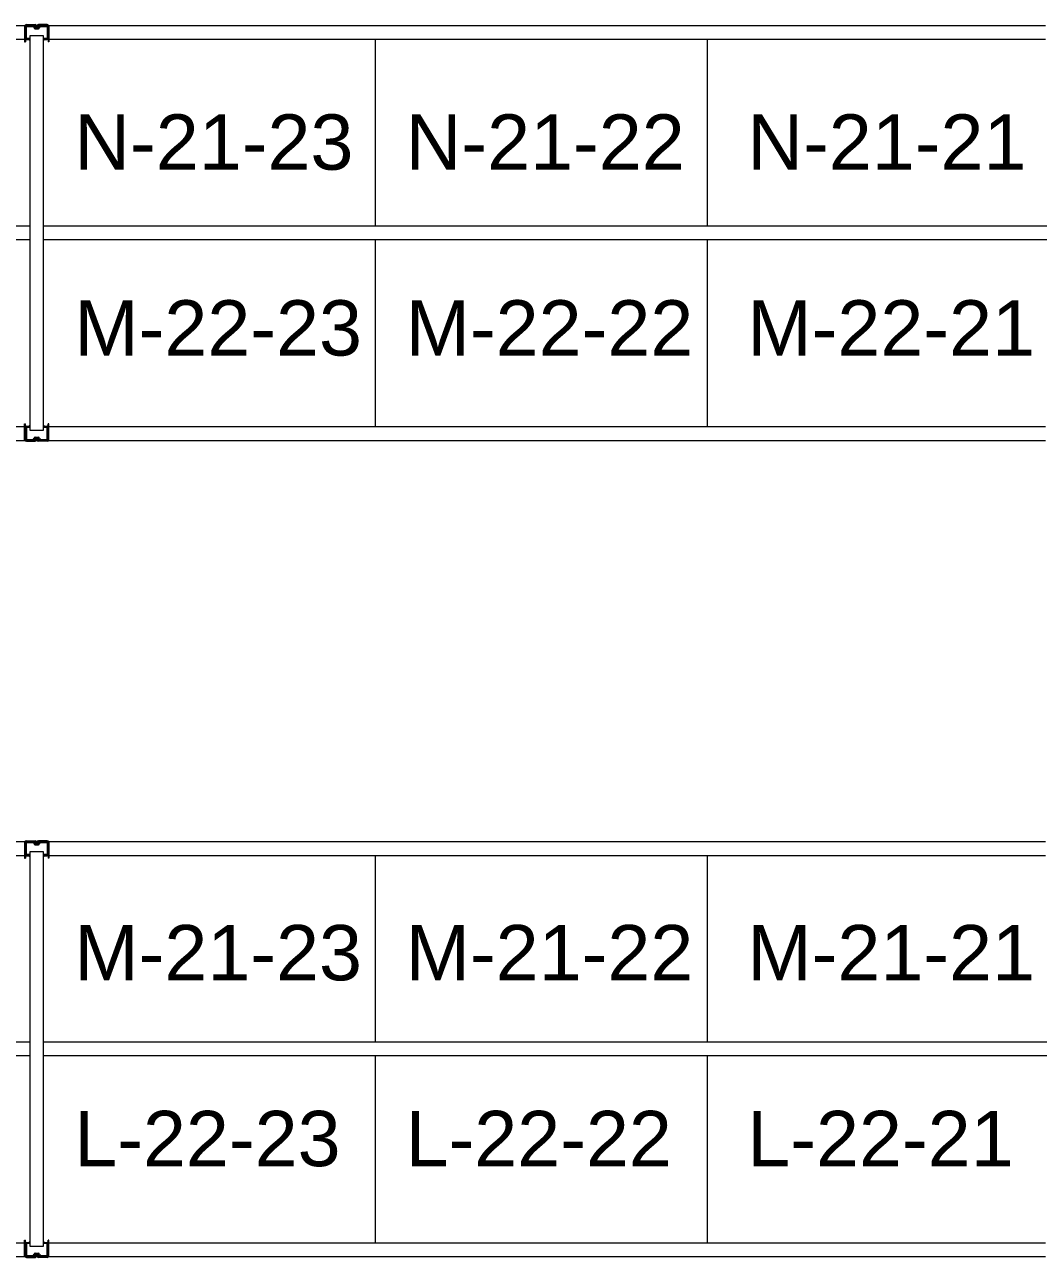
# Model space of a CAD drawing. Header units: inches. Extents: x 2743 to 10591, y -1604 to 5792.
# Drawn here: x 7399.8 to 7546.4, y 4693.9 to 4872.1 of the extents above; entities that cross this region are included whole.
import ezdxf

# ---------------------------------------------------------------- set-up
doc = ezdxf.new("R2010")
doc.units = ezdxf.units.IN
doc.header["$LTSCALE"] = 0.1875
doc.header["$MEASUREMENT"] = 0
for name, color, linetype, lineweight in [('22 Dimension', 7, 'Continuous', 5), ('32 Echelle', 160, 'Continuous', 15), ('33 Poutre', 30, 'Continuous', 15)]:
    doc.layers.add(name, color=color, linetype=linetype, lineweight=lineweight)
doc.styles.add('arial', font='')
doc.styles.get('arial').set_extended_font_data('Arial')

msp = doc.modelspace()

# ---------------------------------------------------------------- hatches: boundary and pattern name
at = {"layer": '32 Echelle'}
for points in [[(7400.52284, 4869.81503), (7400.52284, 4870.00253), (7400.33534, 4870.00253)], [(7400.52284, 4869.81503), (7400.52284, 4870.00253), (7400.33534, 4870.00253)], [(7402.52284, 4869.81503), (7402.52284, 4870.00253), (7402.71034, 4870.00253)], [(7402.52284, 4869.81503), (7402.52284, 4870.00253), (7402.71034, 4870.00253)], [(7400.52284, 4814.19003), (7400.52284, 4814.00253), (7400.33534, 4814.00253)], [(7400.52284, 4814.19003), (7400.52284, 4814.00253), (7400.33534, 4814.00253)], [(7402.52284, 4814.19003), (7402.52284, 4814.00253), (7402.71034, 4814.00253)], [(7402.52284, 4814.19003), (7402.52284, 4814.00253), (7402.71034, 4814.00253)], [(7400.52284, 4751.81503), (7400.52284, 4752.00253), (7400.33534, 4752.00253)], [(7400.52284, 4751.81503), (7400.52284, 4752.00253), (7400.33534, 4752.00253)], [(7402.52284, 4751.81503), (7402.52284, 4752.00253), (7402.71034, 4752.00253)], [(7402.52284, 4751.81503), (7402.52284, 4752.00253), (7402.71034, 4752.00253)], [(7400.52284, 4696.19003), (7400.52284, 4696.00253), (7400.33534, 4696.00253)], [(7400.52284, 4696.19003), (7400.52284, 4696.00253), (7400.33534, 4696.00253)], [(7402.52284, 4696.19003), (7402.52284, 4696.00253), (7402.71034, 4696.00253)], [(7402.52284, 4696.19003), (7402.52284, 4696.00253), (7402.71034, 4696.00253)]]:
    msp.add_hatch(color=256, dxfattribs=at).paths.add_polyline_path(points)

# ---------------------------------------------------------------- linework, layer by layer
at = {"layer": '22 Dimension'}
for p, q in [((7450.52284, 4843.00253), (7450.52284, 4870.00253)), ((7498.52284, 4843.00253), (7498.52284, 4870.00253)), ((7400.52284, 4843.00253), (7254.89784, 4843.00253)), ((7548.14784, 4843.00253), (7402.52284, 4843.00253)), ((7400.52284, 4841.00253), (7254.89784, 4841.00253)), ((7548.14784, 4841.00253), (7402.52284, 4841.00253)), ((7450.52284, 4814.00253), (7450.52284, 4841.00253)), ((7498.52284, 4814.00253), (7498.52284, 4841.00253)), ((7450.52284, 4725.00253), (7450.52284, 4752.00253)), ((7498.52284, 4725.00253), (7498.52284, 4752.00253)), ((7400.52284, 4725.00253), (7254.89784, 4725.00253)), ((7548.14784, 4725.00253), (7402.52284, 4725.00253)), ((7400.52284, 4723.00253), (7254.89784, 4723.00253)), ((7548.14784, 4723.00253), (7402.52284, 4723.00253)), ((7450.52284, 4696.00253), (7450.52284, 4723.00253)), ((7498.52284, 4696.00253), (7498.52284, 4723.00253))]:
    msp.add_line(p, q, dxfattribs=at)
at = {"layer": '32 Echelle', "linetype": 'Continuous', "lineweight": 25}
for p, q in [((7399.89788, 4871.81878), (7399.89788, 4870.18628)), ((7399.89788, 4871.81878), (7399.89788, 4870.18628)), ((7399.98788, 4870.18628), (7399.98788, 4871.81878)), ((7399.98788, 4870.18628), (7399.98788, 4871.81878)), ((7401.01047, 4872.00253), (7400.08163, 4872.00253)), ((7401.01047, 4872.00253), (7400.08163, 4872.00253)), ((7400.08163, 4871.91253), (7401.01047, 4871.91253)), ((7400.08163, 4871.91253), (7401.01047, 4871.91253)), ((7401.10012, 4871.84619), (7401.14403, 4871.70256)), ((7401.10012, 4871.84619), (7401.14403, 4871.70256)), ((7401.2301, 4871.72887), (7401.18619, 4871.8725)), ((7401.2301, 4871.72887), (7401.18619, 4871.8725)), ((7401.72592, 4871.66253), (7401.31975, 4871.66253)), ((7401.72592, 4871.66253), (7401.31975, 4871.66253)), ((7401.31975, 4871.57253), (7401.72592, 4871.57253)), ((7401.31975, 4871.57253), (7401.72592, 4871.57253)), ((7401.85949, 4871.8725), (7401.81557, 4871.72887)), ((7401.85949, 4871.8725), (7401.81557, 4871.72887)), ((7401.90164, 4871.70256), (7401.94555, 4871.84619)), ((7401.90164, 4871.70256), (7401.94555, 4871.84619)), ((7402.96404, 4872.00253), (7402.03521, 4872.00253)), ((7402.96404, 4872.00253), (7402.03521, 4872.00253)), ((7402.03521, 4871.91253), (7402.96404, 4871.91253)), ((7402.03521, 4871.91253), (7402.96404, 4871.91253)), ((7403.05779, 4871.81878), (7403.05779, 4870.18628)), ((7403.05779, 4871.81878), (7403.05779, 4870.18628)), ((7403.14779, 4870.18628), (7403.14779, 4871.81878)), ((7403.14779, 4870.18628), (7403.14779, 4871.81878)), ((7400.49788, 4870.09253), (7400.08163, 4870.09253)), ((7400.49788, 4870.09253), (7400.08163, 4870.09253)), ((7400.08163, 4870.00253), (7400.49788, 4870.00253)), ((7400.08163, 4870.00253), (7400.49788, 4870.00253)), ((7400.49788, 4870.00253), (7400.49788, 4870.09253)), ((7400.49788, 4870.00253), (7400.49788, 4870.09253)), ((7402.96404, 4870.09253), (7402.54779, 4870.09253)), ((7402.54779, 4870.09253), (7402.54779, 4870.00253)), ((7402.96404, 4870.09253), (7402.54779, 4870.09253)), ((7402.54779, 4870.09253), (7402.54779, 4870.00253)), ((7402.54779, 4870.00253), (7402.96404, 4870.00253)), ((7402.54779, 4870.00253), (7402.96404, 4870.00253)), ((7399.89788, 4812.18628), (7399.89788, 4813.81878)), ((7399.89788, 4812.18628), (7399.89788, 4813.81878)), ((7399.98788, 4813.81878), (7399.98788, 4812.18628)), ((7399.98788, 4813.81878), (7399.98788, 4812.18628)), ((7400.08163, 4814.00253), (7400.49788, 4814.00253)), ((7400.08163, 4814.00253), (7400.49788, 4814.00253)), ((7400.49788, 4813.91253), (7400.08163, 4813.91253)), ((7400.49788, 4813.91253), (7400.08163, 4813.91253)), ((7400.49788, 4814.00253), (7400.49788, 4813.91253)), ((7400.49788, 4814.00253), (7400.49788, 4813.91253)), ((7401.31975, 4812.43253), (7401.72592, 4812.43253)), ((7401.31975, 4812.43253), (7401.72592, 4812.43253)), ((7402.54779, 4814.00253), (7402.96404, 4814.00253)), ((7402.54779, 4813.91253), (7402.54779, 4814.00253)), ((7402.54779, 4814.00253), (7402.96404, 4814.00253)), ((7402.54779, 4813.91253), (7402.54779, 4814.00253)), ((7402.96404, 4813.91253), (7402.54779, 4813.91253)), ((7402.96404, 4813.91253), (7402.54779, 4813.91253)), ((7403.05779, 4812.18628), (7403.05779, 4813.81878)), ((7403.05779, 4812.18628), (7403.05779, 4813.81878)), ((7403.14779, 4813.81878), (7403.14779, 4812.18628)), ((7403.14779, 4813.81878), (7403.14779, 4812.18628)), ((7400.08163, 4812.09253), (7401.01047, 4812.09253)), ((7400.08163, 4812.09253), (7401.01047, 4812.09253)), ((7401.01047, 4812.00253), (7400.08163, 4812.00253)), ((7401.01047, 4812.00253), (7400.08163, 4812.00253)), ((7401.10012, 4812.15887), (7401.14403, 4812.3025)), ((7401.10012, 4812.15887), (7401.14403, 4812.3025)), ((7401.2301, 4812.27619), (7401.18619, 4812.13256)), ((7401.2301, 4812.27619), (7401.18619, 4812.13256)), ((7401.72592, 4812.34253), (7401.31975, 4812.34253)), ((7401.72592, 4812.34253), (7401.31975, 4812.34253)), ((7401.85949, 4812.13256), (7401.81557, 4812.27619)), ((7401.85949, 4812.13256), (7401.81557, 4812.27619)), ((7401.90164, 4812.3025), (7401.94555, 4812.15887)), ((7401.90164, 4812.3025), (7401.94555, 4812.15887)), ((7402.03521, 4812.09253), (7402.96404, 4812.09253)), ((7402.03521, 4812.09253), (7402.96404, 4812.09253)), ((7402.96404, 4812.00253), (7402.03521, 4812.00253)), ((7402.96404, 4812.00253), (7402.03521, 4812.00253)), ((7399.89788, 4753.81878), (7399.89788, 4752.18628)), ((7399.89788, 4753.81878), (7399.89788, 4752.18628)), ((7399.98788, 4752.18628), (7399.98788, 4753.81878)), ((7399.98788, 4752.18628), (7399.98788, 4753.81878)), ((7401.01047, 4754.00253), (7400.08163, 4754.00253)), ((7401.01047, 4754.00253), (7400.08163, 4754.00253)), ((7400.08163, 4753.91253), (7401.01047, 4753.91253)), ((7400.08163, 4753.91253), (7401.01047, 4753.91253)), ((7401.10012, 4753.84619), (7401.14403, 4753.70256)), ((7401.10012, 4753.84619), (7401.14403, 4753.70256)), ((7401.2301, 4753.72887), (7401.18619, 4753.8725)), ((7401.2301, 4753.72887), (7401.18619, 4753.8725)), ((7401.72592, 4753.66253), (7401.31975, 4753.66253)), ((7401.72592, 4753.66253), (7401.31975, 4753.66253)), ((7401.85949, 4753.8725), (7401.81557, 4753.72887)), ((7401.85949, 4753.8725), (7401.81557, 4753.72887)), ((7401.90164, 4753.70256), (7401.94555, 4753.84619)), ((7401.90164, 4753.70256), (7401.94555, 4753.84619)), ((7402.96404, 4754.00253), (7402.03521, 4754.00253)), ((7402.96404, 4754.00253), (7402.03521, 4754.00253)), ((7402.03521, 4753.91253), (7402.96404, 4753.91253)), ((7402.03521, 4753.91253), (7402.96404, 4753.91253)), ((7403.05779, 4753.81878), (7403.05779, 4752.18628)), ((7403.05779, 4753.81878), (7403.05779, 4752.18628)), ((7403.14779, 4752.18628), (7403.14779, 4753.81878)), ((7403.14779, 4752.18628), (7403.14779, 4753.81878)), ((7400.49788, 4752.09253), (7400.08163, 4752.09253)), ((7400.49788, 4752.09253), (7400.08163, 4752.09253)), ((7400.08163, 4752.00253), (7400.49788, 4752.00253)), ((7400.08163, 4752.00253), (7400.49788, 4752.00253)), ((7400.49788, 4752.00253), (7400.49788, 4752.09253)), ((7400.49788, 4752.00253), (7400.49788, 4752.09253)), ((7401.31975, 4753.57253), (7401.72592, 4753.57253)), ((7401.31975, 4753.57253), (7401.72592, 4753.57253)), ((7402.96404, 4752.09253), (7402.54779, 4752.09253)), ((7402.54779, 4752.09253), (7402.54779, 4752.00253)), ((7402.96404, 4752.09253), (7402.54779, 4752.09253)), ((7402.54779, 4752.09253), (7402.54779, 4752.00253)), ((7402.54779, 4752.00253), (7402.96404, 4752.00253)), ((7402.54779, 4752.00253), (7402.96404, 4752.00253)), ((7399.89788, 4694.18628), (7399.89788, 4695.81878)), ((7399.89788, 4694.18628), (7399.89788, 4695.81878)), ((7399.98788, 4695.81878), (7399.98788, 4694.18628)), ((7399.98788, 4695.81878), (7399.98788, 4694.18628)), ((7400.08163, 4696.00253), (7400.49788, 4696.00253)), ((7400.08163, 4696.00253), (7400.49788, 4696.00253)), ((7400.49788, 4695.91253), (7400.08163, 4695.91253)), ((7400.49788, 4695.91253), (7400.08163, 4695.91253)), ((7400.49788, 4696.00253), (7400.49788, 4695.91253)), ((7400.49788, 4696.00253), (7400.49788, 4695.91253)), ((7402.54779, 4696.00253), (7402.96404, 4696.00253)), ((7402.54779, 4695.91253), (7402.54779, 4696.00253)), ((7402.54779, 4696.00253), (7402.96404, 4696.00253)), ((7402.54779, 4695.91253), (7402.54779, 4696.00253)), ((7402.96404, 4695.91253), (7402.54779, 4695.91253)), ((7402.96404, 4695.91253), (7402.54779, 4695.91253)), ((7403.05779, 4694.18628), (7403.05779, 4695.81878)), ((7403.05779, 4694.18628), (7403.05779, 4695.81878)), ((7403.14779, 4695.81878), (7403.14779, 4694.18628)), ((7403.14779, 4695.81878), (7403.14779, 4694.18628)), ((7400.08163, 4694.09253), (7401.01047, 4694.09253)), ((7400.08163, 4694.09253), (7401.01047, 4694.09253)), ((7401.01047, 4694.00253), (7400.08163, 4694.00253)), ((7401.01047, 4694.00253), (7400.08163, 4694.00253)), ((7401.10012, 4694.15887), (7401.14403, 4694.3025)), ((7401.10012, 4694.15887), (7401.14403, 4694.3025)), ((7401.2301, 4694.27619), (7401.18619, 4694.13256)), ((7401.2301, 4694.27619), (7401.18619, 4694.13256)), ((7401.31975, 4694.43253), (7401.72592, 4694.43253)), ((7401.31975, 4694.43253), (7401.72592, 4694.43253)), ((7401.72592, 4694.34253), (7401.31975, 4694.34253)), ((7401.72592, 4694.34253), (7401.31975, 4694.34253)), ((7401.85949, 4694.13256), (7401.81557, 4694.27619)), ((7401.85949, 4694.13256), (7401.81557, 4694.27619)), ((7401.90164, 4694.3025), (7401.94555, 4694.15887)), ((7401.90164, 4694.3025), (7401.94555, 4694.15887)), ((7402.03521, 4694.09253), (7402.96404, 4694.09253)), ((7402.03521, 4694.09253), (7402.96404, 4694.09253)), ((7402.96404, 4694.00253), (7402.03521, 4694.00253)), ((7402.96404, 4694.00253), (7402.03521, 4694.00253))]:
    msp.add_line(p, q, dxfattribs=at)
at = {"layer": '32 Echelle'}
for p, q in [((7400.52284, 4870.00253), (7400.33534, 4870.00253)), ((7400.52284, 4869.81503), (7400.33534, 4870.00253)), ((7400.52284, 4870.00253), (7400.33534, 4870.00253)), ((7400.52284, 4869.81503), (7400.33534, 4870.00253)), ((7402.52284, 4870.50253), (7400.52284, 4870.50253)), ((7400.52284, 4870.50253), (7400.52284, 4813.50253)), ((7402.52284, 4870.50253), (7400.52284, 4870.50253)), ((7400.52284, 4870.50253), (7400.52284, 4813.50253)), ((7400.52284, 4869.81503), (7400.52284, 4870.00253)), ((7400.52284, 4869.81503), (7400.52284, 4870.00253)), ((7402.52284, 4813.50253), (7402.52284, 4870.50253)), ((7402.52284, 4813.50253), (7402.52284, 4870.50253)), ((7402.52284, 4870.00253), (7402.71034, 4870.00253)), ((7402.52284, 4869.81503), (7402.52284, 4870.00253)), ((7402.52284, 4869.81503), (7402.71034, 4870.00253)), ((7402.52284, 4870.00253), (7402.71034, 4870.00253)), ((7402.52284, 4869.81503), (7402.52284, 4870.00253)), ((7402.52284, 4869.81503), (7402.71034, 4870.00253)), ((7400.52284, 4814.19003), (7400.33534, 4814.00253)), ((7400.52284, 4814.19003), (7400.33534, 4814.00253)), ((7400.52284, 4814.00253), (7400.33534, 4814.00253)), ((7400.52284, 4814.00253), (7400.33534, 4814.00253)), ((7400.52284, 4814.19003), (7400.52284, 4814.00253)), ((7400.52284, 4814.19003), (7400.52284, 4814.00253)), ((7400.52284, 4813.50253), (7402.52284, 4813.50253)), ((7400.52284, 4813.50253), (7402.52284, 4813.50253)), ((7402.52284, 4814.19003), (7402.52284, 4814.00253)), ((7402.52284, 4814.19003), (7402.71034, 4814.00253)), ((7402.52284, 4814.19003), (7402.52284, 4814.00253)), ((7402.52284, 4814.19003), (7402.71034, 4814.00253)), ((7402.52284, 4814.00253), (7402.71034, 4814.00253)), ((7402.52284, 4814.00253), (7402.71034, 4814.00253)), ((7400.52284, 4752.00253), (7400.33534, 4752.00253)), ((7400.52284, 4751.81503), (7400.33534, 4752.00253)), ((7400.52284, 4752.00253), (7400.33534, 4752.00253)), ((7400.52284, 4751.81503), (7400.33534, 4752.00253)), ((7402.52284, 4752.50253), (7400.52284, 4752.50253)), ((7400.52284, 4752.50253), (7400.52284, 4695.50253)), ((7402.52284, 4752.50253), (7400.52284, 4752.50253)), ((7400.52284, 4752.50253), (7400.52284, 4695.50253)), ((7400.52284, 4751.81503), (7400.52284, 4752.00253)), ((7400.52284, 4751.81503), (7400.52284, 4752.00253)), ((7402.52284, 4695.50253), (7402.52284, 4752.50253)), ((7402.52284, 4695.50253), (7402.52284, 4752.50253)), ((7402.52284, 4752.00253), (7402.71034, 4752.00253)), ((7402.52284, 4751.81503), (7402.52284, 4752.00253)), ((7402.52284, 4751.81503), (7402.71034, 4752.00253)), ((7402.52284, 4752.00253), (7402.71034, 4752.00253)), ((7402.52284, 4751.81503), (7402.52284, 4752.00253)), ((7402.52284, 4751.81503), (7402.71034, 4752.00253)), ((7400.52284, 4696.19003), (7400.33534, 4696.00253)), ((7400.52284, 4696.19003), (7400.33534, 4696.00253)), ((7400.52284, 4696.00253), (7400.33534, 4696.00253)), ((7400.52284, 4696.00253), (7400.33534, 4696.00253)), ((7400.52284, 4696.19003), (7400.52284, 4696.00253)), ((7400.52284, 4696.19003), (7400.52284, 4696.00253)), ((7400.52284, 4695.50253), (7402.52284, 4695.50253)), ((7400.52284, 4695.50253), (7402.52284, 4695.50253)), ((7402.52284, 4696.19003), (7402.52284, 4696.00253)), ((7402.52284, 4696.19003), (7402.71034, 4696.00253)), ((7402.52284, 4696.19003), (7402.52284, 4696.00253)), ((7402.52284, 4696.19003), (7402.71034, 4696.00253)), ((7402.52284, 4696.00253), (7402.71034, 4696.00253)), ((7402.52284, 4696.00253), (7402.71034, 4696.00253))]:
    msp.add_line(p, q, dxfattribs=at)
at = {"layer": '32 Echelle', "linetype": 'Continuous', "lineweight": 25}
for centre, radius, start, end in [((7400.08163, 4871.81878), 0.18375, 90, 180), ((7400.08163, 4871.81878), 0.18375, 90, 180), ((7400.08163, 4871.81878), 0.09375, 90, 180), ((7400.08163, 4871.81878), 0.09375, 90, 180), ((7401.01047, 4871.81878), 0.18375, 17, 90), ((7401.01047, 4871.81878), 0.18375, 17, 90), ((7401.01047, 4871.81878), 0.09375, 17, 90), ((7401.01047, 4871.81878), 0.09375, 17, 90), ((7401.31975, 4871.75628), 0.18375, 197, 270), ((7401.31975, 4871.75628), 0.18375, 197, 270), ((7401.31975, 4871.75628), 0.09375, 197, 270), ((7401.31975, 4871.75628), 0.09375, 197, 270), ((7401.72592, 4871.75628), 0.09375, 270, 343), ((7401.72592, 4871.75628), 0.09375, 270, 343), ((7401.72592, 4871.75628), 0.18375, 270, 343), ((7401.72592, 4871.75628), 0.18375, 270, 343), ((7402.03521, 4871.81878), 0.18375, 90, 163), ((7402.03521, 4871.81878), 0.18375, 90, 163), ((7402.03521, 4871.81878), 0.09375, 90, 163), ((7402.03521, 4871.81878), 0.09375, 90, 163), ((7402.96404, 4871.81878), 0.18375, 0, 90), ((7402.96404, 4871.81878), 0.18375, 0, 90), ((7402.96404, 4871.81878), 0.09375, 0, 90), ((7402.96404, 4871.81878), 0.09375, 0, 90), ((7400.08163, 4870.18628), 0.18375, 180, 270), ((7400.08163, 4870.18628), 0.18375, 180, 270), ((7400.08163, 4870.18628), 0.09375, 180, 270), ((7400.08163, 4870.18628), 0.09375, 180, 270), ((7402.96404, 4870.18628), 0.09375, 270, 0), ((7402.96404, 4870.18628), 0.18375, 270, 0), ((7402.96404, 4870.18628), 0.09375, 270, 0), ((7402.96404, 4870.18628), 0.18375, 270, 0), ((7400.08163, 4813.81878), 0.18375, 90, 180), ((7400.08163, 4813.81878), 0.18375, 90, 180), ((7400.08163, 4813.81878), 0.09375, 90, 180), ((7400.08163, 4813.81878), 0.09375, 90, 180), ((7401.31975, 4812.24878), 0.18375, 90, 163), ((7401.31975, 4812.24878), 0.18375, 90, 163), ((7401.72592, 4812.24878), 0.18375, 17, 90), ((7401.72592, 4812.24878), 0.18375, 17, 90), ((7402.96404, 4813.81878), 0.18375, 0, 90), ((7402.96404, 4813.81878), 0.18375, 0, 90), ((7402.96404, 4813.81878), 0.09375, 0, 90), ((7402.96404, 4813.81878), 0.09375, 0, 90), ((7400.08163, 4812.18628), 0.18375, 180, 270), ((7400.08163, 4812.18628), 0.18375, 180, 270), ((7400.08163, 4812.18628), 0.09375, 180, 270), ((7400.08163, 4812.18628), 0.09375, 180, 270), ((7401.01047, 4812.18628), 0.09375, 270, 343), ((7401.01047, 4812.18628), 0.09375, 270, 343), ((7401.01047, 4812.18628), 0.18375, 270, 343), ((7401.01047, 4812.18628), 0.18375, 270, 343), ((7401.31975, 4812.24878), 0.09375, 90, 163), ((7401.31975, 4812.24878), 0.09375, 90, 163), ((7401.72592, 4812.24878), 0.09375, 17, 90), ((7401.72592, 4812.24878), 0.09375, 17, 90), ((7402.03521, 4812.18628), 0.18375, 197, 270), ((7402.03521, 4812.18628), 0.18375, 197, 270), ((7402.03521, 4812.18628), 0.09375, 197, 270), ((7402.03521, 4812.18628), 0.09375, 197, 270), ((7402.96404, 4812.18628), 0.09375, 270, 0), ((7402.96404, 4812.18628), 0.18375, 270, 0), ((7402.96404, 4812.18628), 0.09375, 270, 0), ((7402.96404, 4812.18628), 0.18375, 270, 0), ((7400.08163, 4753.81878), 0.18375, 90, 180), ((7400.08163, 4753.81878), 0.18375, 90, 180), ((7400.08163, 4753.81878), 0.09375, 90, 180), ((7400.08163, 4753.81878), 0.09375, 90, 180), ((7401.01047, 4753.81878), 0.18375, 17, 90), ((7401.01047, 4753.81878), 0.18375, 17, 90), ((7401.01047, 4753.81878), 0.09375, 17, 90), ((7401.01047, 4753.81878), 0.09375, 17, 90), ((7401.31975, 4753.75628), 0.18375, 197, 270), ((7401.31975, 4753.75628), 0.18375, 197, 270), ((7401.31975, 4753.75628), 0.09375, 197, 270), ((7401.31975, 4753.75628), 0.09375, 197, 270), ((7401.72592, 4753.75628), 0.09375, 270, 343), ((7401.72592, 4753.75628), 0.09375, 270, 343), ((7401.72592, 4753.75628), 0.18375, 270, 343), ((7401.72592, 4753.75628), 0.18375, 270, 343), ((7402.03521, 4753.81878), 0.18375, 90, 163), ((7402.03521, 4753.81878), 0.18375, 90, 163), ((7402.03521, 4753.81878), 0.09375, 90, 163), ((7402.03521, 4753.81878), 0.09375, 90, 163), ((7402.96404, 4753.81878), 0.18375, 0, 90), ((7402.96404, 4753.81878), 0.18375, 0, 90), ((7402.96404, 4753.81878), 0.09375, 0, 90), ((7402.96404, 4753.81878), 0.09375, 0, 90), ((7400.08163, 4752.18628), 0.18375, 180, 270), ((7400.08163, 4752.18628), 0.18375, 180, 270), ((7400.08163, 4752.18628), 0.09375, 180, 270), ((7400.08163, 4752.18628), 0.09375, 180, 270), ((7402.96404, 4752.18628), 0.09375, 270, 0), ((7402.96404, 4752.18628), 0.18375, 270, 0), ((7402.96404, 4752.18628), 0.09375, 270, 0), ((7402.96404, 4752.18628), 0.18375, 270, 0), ((7400.08163, 4695.81878), 0.18375, 90, 180), ((7400.08163, 4695.81878), 0.18375, 90, 180), ((7400.08163, 4695.81878), 0.09375, 90, 180), ((7400.08163, 4695.81878), 0.09375, 90, 180), ((7402.96404, 4695.81878), 0.18375, 0, 90), ((7402.96404, 4695.81878), 0.18375, 0, 90), ((7402.96404, 4695.81878), 0.09375, 0, 90), ((7402.96404, 4695.81878), 0.09375, 0, 90), ((7400.08163, 4694.18628), 0.18375, 180, 270), ((7400.08163, 4694.18628), 0.18375, 180, 270), ((7400.08163, 4694.18628), 0.09375, 180, 270), ((7400.08163, 4694.18628), 0.09375, 180, 270), ((7401.01047, 4694.18628), 0.09375, 270, 343), ((7401.01047, 4694.18628), 0.09375, 270, 343), ((7401.01047, 4694.18628), 0.18375, 270, 343), ((7401.01047, 4694.18628), 0.18375, 270, 343), ((7401.31975, 4694.24878), 0.18375, 90, 163), ((7401.31975, 4694.24878), 0.18375, 90, 163), ((7401.31975, 4694.24878), 0.09375, 90, 163), ((7401.31975, 4694.24878), 0.09375, 90, 163), ((7401.72592, 4694.24878), 0.18375, 17, 90), ((7401.72592, 4694.24878), 0.18375, 17, 90), ((7401.72592, 4694.24878), 0.09375, 17, 90), ((7401.72592, 4694.24878), 0.09375, 17, 90), ((7402.03521, 4694.18628), 0.18375, 197, 270), ((7402.03521, 4694.18628), 0.18375, 197, 270), ((7402.03521, 4694.18628), 0.09375, 197, 270), ((7402.03521, 4694.18628), 0.09375, 197, 270), ((7402.96404, 4694.18628), 0.09375, 270, 0), ((7402.96404, 4694.18628), 0.18375, 270, 0), ((7402.96404, 4694.18628), 0.09375, 270, 0), ((7402.96404, 4694.18628), 0.18375, 270, 0)]:
    msp.add_arc(centre, radius, start, end, dxfattribs=at)
at = {"layer": '33 Poutre'}
for p, q in [((7255.64784, 4872.00253), (7399.77284, 4872.00253)), ((7399.77284, 4872.00253), (7399.77284, 4870.00253)), ((7399.77284, 4871.87753), (7399.77284, 4869.62153)), ((7399.89184, 4871.87753), (7399.89184, 4869.62153)), ((7400.01684, 4872.12153), (7401.27884, 4872.12153)), ((7401.27884, 4872.00253), (7400.01684, 4872.00253)), ((7401.40384, 4871.66253), (7401.40384, 4871.87753)), ((7401.40384, 4871.66253), (7401.52284, 4871.66253)), ((7401.52284, 4871.66253), (7401.52284, 4871.87753)), ((7401.52284, 4871.66253), (7401.52284, 4871.87753)), ((7401.64184, 4871.66253), (7401.52284, 4871.66253)), ((7401.64184, 4871.66253), (7401.64184, 4871.87753)), ((7403.02884, 4872.12153), (7401.76684, 4872.12153)), ((7401.76684, 4872.00253), (7403.02884, 4872.00253)), ((7403.15384, 4871.87753), (7403.15384, 4869.62153)), ((7403.27284, 4872.00253), (7547.39784, 4872.00253)), ((7403.27284, 4872.00253), (7403.27284, 4870.00253)), ((7403.27284, 4871.87753), (7403.27284, 4869.62153)), ((7255.64784, 4870.00253), (7399.77284, 4870.00253)), ((7399.77284, 4869.62153), (7399.89184, 4869.62153)), ((7403.27284, 4869.62153), (7403.15384, 4869.62153)), ((7403.27284, 4870.00253), (7547.39784, 4870.00253)), ((7399.77284, 4812.12753), (7399.77284, 4814.38353)), ((7399.77284, 4814.38353), (7399.89184, 4814.38353)), ((7399.89184, 4812.12753), (7399.89184, 4814.38353)), ((7403.27284, 4814.38353), (7403.15384, 4814.38353)), ((7403.15384, 4812.12753), (7403.15384, 4814.38353)), ((7403.27284, 4812.12753), (7403.27284, 4814.38353)), ((7255.64784, 4814.00253), (7399.77284, 4814.00253)), ((7399.77284, 4812.00253), (7399.77284, 4814.00253)), ((7403.27284, 4814.00253), (7547.39784, 4814.00253)), ((7403.27284, 4812.00253), (7403.27284, 4814.00253)), ((7255.64784, 4812.00253), (7399.77284, 4812.00253)), ((7401.27884, 4812.00253), (7400.01684, 4812.00253)), ((7400.01684, 4811.88353), (7401.27884, 4811.88353)), ((7401.40384, 4812.34253), (7401.40384, 4812.12753)), ((7401.40384, 4812.34253), (7401.52284, 4812.34253)), ((7401.52284, 4812.34253), (7401.52284, 4812.12753)), ((7401.52284, 4812.34253), (7401.52284, 4812.12753)), ((7401.64184, 4812.34253), (7401.52284, 4812.34253)), ((7401.64184, 4812.34253), (7401.64184, 4812.12753)), ((7401.76684, 4812.00253), (7403.02884, 4812.00253)), ((7403.02884, 4811.88353), (7401.76684, 4811.88353)), ((7403.27284, 4812.00253), (7547.39784, 4812.00253)), ((7255.64784, 4754.00253), (7399.77284, 4754.00253)), ((7399.77284, 4754.00253), (7399.77284, 4752.00253)), ((7399.77284, 4753.87753), (7399.77284, 4751.62153)), ((7399.89184, 4753.87753), (7399.89184, 4751.62153)), ((7400.01684, 4754.12153), (7401.27884, 4754.12153)), ((7401.27884, 4754.00253), (7400.01684, 4754.00253)), ((7401.40384, 4753.66253), (7401.40384, 4753.87753)), ((7401.40384, 4753.66253), (7401.52284, 4753.66253)), ((7401.52284, 4753.66253), (7401.52284, 4753.87753)), ((7401.52284, 4753.66253), (7401.52284, 4753.87753)), ((7401.64184, 4753.66253), (7401.52284, 4753.66253)), ((7401.64184, 4753.66253), (7401.64184, 4753.87753)), ((7403.02884, 4754.12153), (7401.76684, 4754.12153)), ((7401.76684, 4754.00253), (7403.02884, 4754.00253)), ((7403.15384, 4753.87753), (7403.15384, 4751.62153)), ((7403.27284, 4754.00253), (7547.39784, 4754.00253)), ((7403.27284, 4754.00253), (7403.27284, 4752.00253)), ((7403.27284, 4753.87753), (7403.27284, 4751.62153)), ((7255.64784, 4752.00253), (7399.77284, 4752.00253)), ((7403.27284, 4752.00253), (7547.39784, 4752.00253)), ((7399.77284, 4751.62153), (7399.89184, 4751.62153)), ((7403.27284, 4751.62153), (7403.15384, 4751.62153)), ((7255.64784, 4696.00253), (7399.77284, 4696.00253)), ((7399.77284, 4694.12753), (7399.77284, 4696.38353)), ((7399.77284, 4696.38353), (7399.89184, 4696.38353)), ((7399.77284, 4694.00253), (7399.77284, 4696.00253)), ((7399.89184, 4694.12753), (7399.89184, 4696.38353)), ((7403.27284, 4696.38353), (7403.15384, 4696.38353)), ((7403.15384, 4694.12753), (7403.15384, 4696.38353)), ((7403.27284, 4694.12753), (7403.27284, 4696.38353)), ((7403.27284, 4696.00253), (7547.39784, 4696.00253)), ((7403.27284, 4694.00253), (7403.27284, 4696.00253)), ((7255.64784, 4694.00253), (7399.77284, 4694.00253)), ((7401.27884, 4694.00253), (7400.01684, 4694.00253)), ((7400.01684, 4693.88353), (7401.27884, 4693.88353)), ((7401.40384, 4694.34253), (7401.40384, 4694.12753)), ((7401.40384, 4694.34253), (7401.52284, 4694.34253)), ((7401.52284, 4694.34253), (7401.52284, 4694.12753)), ((7401.52284, 4694.34253), (7401.52284, 4694.12753)), ((7401.64184, 4694.34253), (7401.52284, 4694.34253)), ((7401.64184, 4694.34253), (7401.64184, 4694.12753)), ((7401.76684, 4694.00253), (7403.02884, 4694.00253)), ((7403.02884, 4693.88353), (7401.76684, 4693.88353)), ((7403.27284, 4694.00253), (7547.39784, 4694.00253))]:
    msp.add_line(p, q, dxfattribs=at)
for centre, radius, start, end in [((7400.01684, 4871.87753), 0.244, 90, 180), ((7400.01684, 4871.87753), 0.125, 90, 180), ((7401.27884, 4871.87753), 0.244, 0, 90), ((7401.27884, 4871.87753), 0.125, 0, 90), ((7401.76684, 4871.87753), 0.244, 90, 180), ((7401.76684, 4871.87753), 0.125, 90, 180), ((7403.02884, 4871.87753), 0.244, 0, 90), ((7403.02884, 4871.87753), 0.125, 0, 90), ((7400.01684, 4812.12753), 0.244, 180, 270), ((7400.01684, 4812.12753), 0.125, 180, 270), ((7401.27884, 4812.12753), 0.125, 270, 0), ((7401.27884, 4812.12753), 0.244, 270, 0), ((7401.76684, 4812.12753), 0.244, 180, 270), ((7401.76684, 4812.12753), 0.125, 180, 270), ((7403.02884, 4812.12753), 0.244, 270, 0), ((7403.02884, 4812.12753), 0.125, 270, 0), ((7400.01684, 4753.87753), 0.244, 90, 180), ((7400.01684, 4753.87753), 0.125, 90, 180), ((7401.27884, 4753.87753), 0.244, 0, 90), ((7401.27884, 4753.87753), 0.125, 0, 90), ((7401.76684, 4753.87753), 0.244, 90, 180), ((7401.76684, 4753.87753), 0.125, 90, 180), ((7403.02884, 4753.87753), 0.244, 0, 90), ((7403.02884, 4753.87753), 0.125, 0, 90), ((7400.01684, 4694.12753), 0.244, 180, 270), ((7400.01684, 4694.12753), 0.125, 180, 270), ((7401.27884, 4694.12753), 0.125, 270, 0), ((7401.27884, 4694.12753), 0.244, 270, 0), ((7401.76684, 4694.12753), 0.244, 180, 270), ((7401.76684, 4694.12753), 0.125, 180, 270), ((7403.02884, 4694.12753), 0.244, 270, 0), ((7403.02884, 4694.12753), 0.125, 270, 0)]:
    msp.add_arc(centre, radius, start, end, dxfattribs=at)

# ---------------------------------------------------------------- texts
at = {"layer": '22 Dimension', "char_height": 8, "attachment_point": 1, "style": 'arial'}
for s, insert in [('{\\fArial Unicode MS|b0|i0|c0|p2;\\C8;N-21-23}', (7406.9466, 4859.14533)), ('{\\fArial Unicode MS|b0|i0|c0|p2;\\C8;N-21-22}', (7454.85997, 4859.14533)), ('{\\fArial Unicode MS|b0|i0|c0|p2;\\C8;N-21-21}', (7504.2765, 4859.14533)), ('{\\fArial Unicode MS|b0|i0|c0|p2;\\C8;M-22-23}', (7406.9466, 4832.27279)), ('{\\fArial Unicode MS|b0|i0|c0|p2;\\C8;M-22-22}', (7454.85997, 4832.27279)), ('{\\fArial Unicode MS|b0|i0|c0|p2;\\C8;M-22-21}', (7504.2765, 4832.27279)), ('{\\fArial Unicode MS|b0|i0|c0|p2;\\C8;M-21-23}', (7406.9466, 4741.9363)), ('{\\fArial Unicode MS|b0|i0|c0|p2;\\C8;M-21-22}', (7454.85997, 4741.9363)), ('{\\fArial Unicode MS|b0|i0|c0|p2;\\C8;M-21-21}', (7504.2765, 4741.9363)), ('{\\fArial Unicode MS|b0|i0|c0|p2;\\C8;L-22-23}', (7406.9466, 4715.06376)), ('{\\fArial Unicode MS|b0|i0|c0|p2;\\C8;L-22-22}', (7454.85997, 4715.06376)), ('{\\fArial Unicode MS|b0|i0|c0|p2;\\C8;L-22-21}', (7504.2765, 4715.06376))]:
    msp.add_mtext_dynamic_manual_height_columns(s, width=68.8901007, gutter_width=5, heights=[0], dxfattribs=dict(at, insert=insert))

doc.saveas('drawing.dxf')
